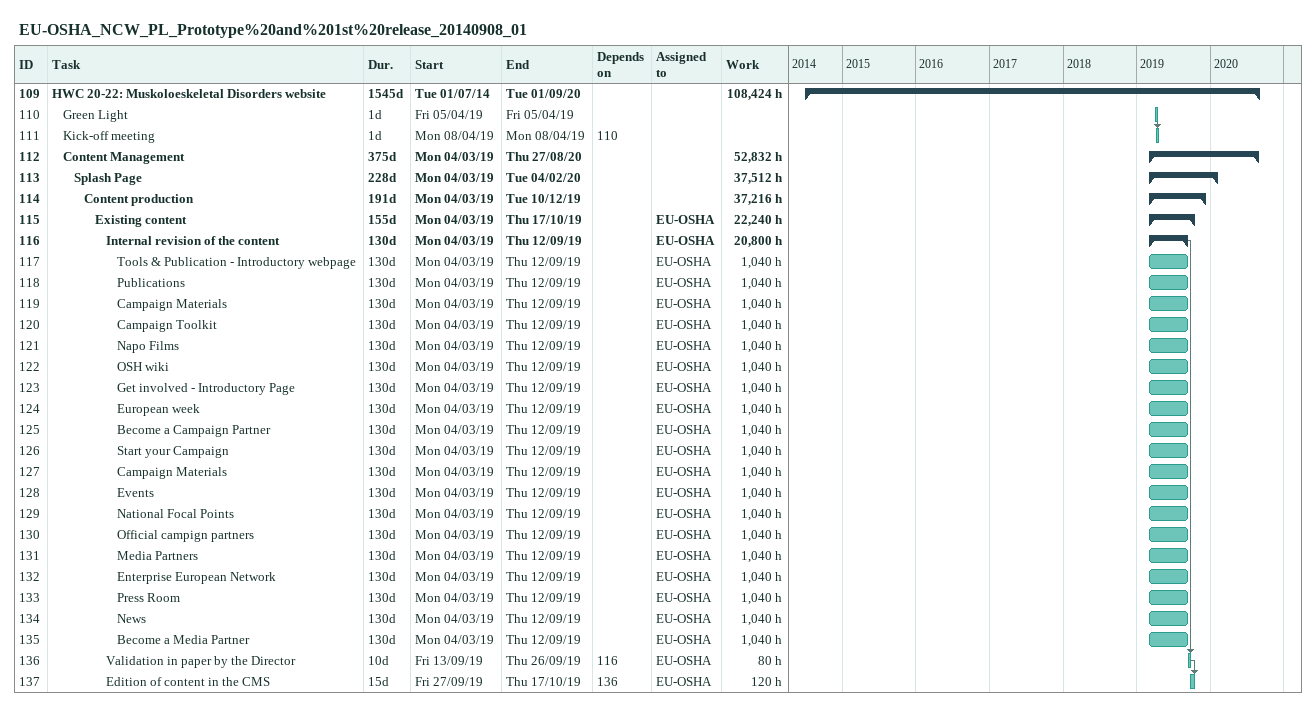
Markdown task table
EU-OSHA_NCW_PL_Prototype%20and%201st%20release_20140908_01

| ID | Level | Task | Duration | Start | Finish | Predecessors | Resources | Work (h) |
|---|---|---|---|---|---|---|---|---|
| 109 | 1 | **HWC 20-22: Muskoloeskeletal Disorders website** | 1545d | 2014-07-01 | 2020-09-01 |  |  | 108424 |
| 110 | 2 | Green Light | 1d | 2019-04-05 | 2019-04-05 |  |  |  |
| 111 | 2 | Kick-off meeting | 1d | 2019-04-08 | 2019-04-08 | 110 |  |  |
| 112 | 2 | **Content Management** | 375d | 2019-03-04 | 2020-08-27 |  |  | 52832 |
| 113 | 3 | **Splash Page** | 228d | 2019-03-04 | 2020-02-04 |  |  | 37512 |
| 114 | 4 | **Content production** | 191d | 2019-03-04 | 2019-12-10 |  |  | 37216 |
| 115 | 5 | **Existing content** | 155d | 2019-03-04 | 2019-10-17 |  | EU-OSHA | 22240 |
| 116 | 6 | **Internal revision of the content** | 130d | 2019-03-04 | 2019-09-12 |  | EU-OSHA | 20800 |
| 117 | 7 | Tools & Publication - Introductory webpage | 130d | 2019-03-04 | 2019-09-12 |  | EU-OSHA | 1040 |
| 118 | 7 | Publications | 130d | 2019-03-04 | 2019-09-12 |  | EU-OSHA | 1040 |
| 119 | 7 | Campaign Materials | 130d | 2019-03-04 | 2019-09-12 |  | EU-OSHA | 1040 |
| 120 | 7 | Campaign Toolkit | 130d | 2019-03-04 | 2019-09-12 |  | EU-OSHA | 1040 |
| 121 | 7 | Napo Films | 130d | 2019-03-04 | 2019-09-12 |  | EU-OSHA | 1040 |
| 122 | 7 | OSH wiki | 130d | 2019-03-04 | 2019-09-12 |  | EU-OSHA | 1040 |
| 123 | 7 | Get involved - Introductory Page | 130d | 2019-03-04 | 2019-09-12 |  | EU-OSHA | 1040 |
| 124 | 7 | European week | 130d | 2019-03-04 | 2019-09-12 |  | EU-OSHA | 1040 |
| 125 | 7 | Become a Campaign Partner | 130d | 2019-03-04 | 2019-09-12 |  | EU-OSHA | 1040 |
| 126 | 7 | Start your Campaign | 130d | 2019-03-04 | 2019-09-12 |  | EU-OSHA | 1040 |
| 127 | 7 | Campaign Materials | 130d | 2019-03-04 | 2019-09-12 |  | EU-OSHA | 1040 |
| 128 | 7 | Events | 130d | 2019-03-04 | 2019-09-12 |  | EU-OSHA | 1040 |
| 129 | 7 | National Focal Points | 130d | 2019-03-04 | 2019-09-12 |  | EU-OSHA | 1040 |
| 130 | 7 | Official campign partners | 130d | 2019-03-04 | 2019-09-12 |  | EU-OSHA | 1040 |
| 131 | 7 | Media Partners | 130d | 2019-03-04 | 2019-09-12 |  | EU-OSHA | 1040 |
| 132 | 7 | Enterprise European Network | 130d | 2019-03-04 | 2019-09-12 |  | EU-OSHA | 1040 |
| 133 | 7 | Press Room | 130d | 2019-03-04 | 2019-09-12 |  | EU-OSHA | 1040 |
| 134 | 7 | News | 130d | 2019-03-04 | 2019-09-12 |  | EU-OSHA | 1040 |
| 135 | 7 | Become a Media Partner | 130d | 2019-03-04 | 2019-09-12 |  | EU-OSHA | 1040 |
| 136 | 6 | Validation in paper by the Director | 10d | 2019-09-13 | 2019-09-26 | 116 | EU-OSHA | 80 |
| 137 | 6 | Edition of content in the CMS | 15d | 2019-09-27 | 2019-10-17 | 136 | EU-OSHA | 120 |
